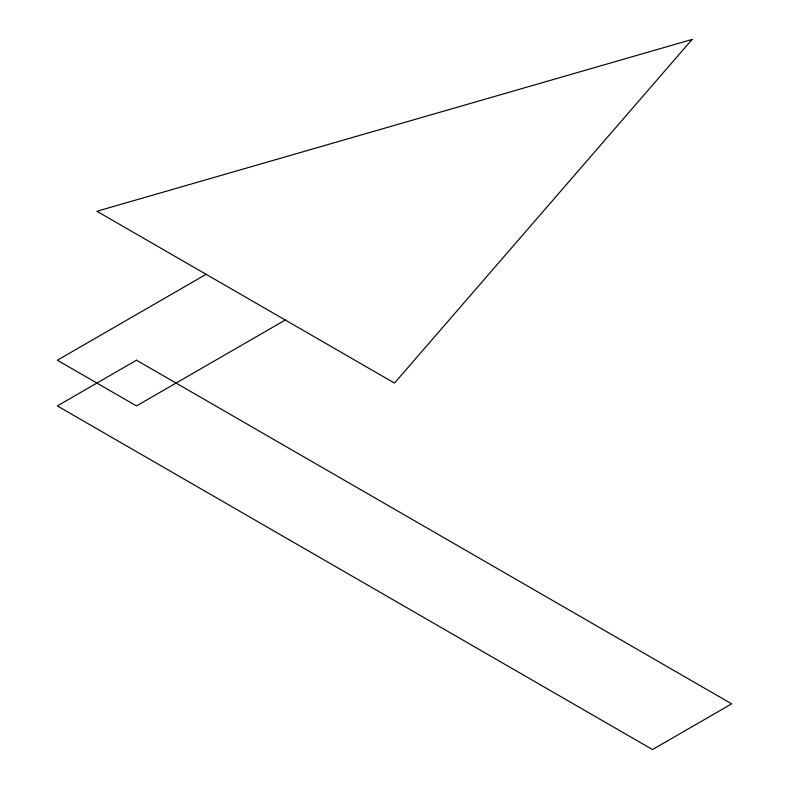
<?xml version="1.0" encoding="UTF-8"?>
<svg xmlns="http://www.w3.org/2000/svg" width="789" height="789" viewBox="0 0 789 789"><rect width="100%" height="100%" fill="white"/><g stroke="black" fill="none" stroke-linecap="round" stroke-linejoin="round"><path stroke-width="1.18" d="M206.126 274.316L57.331 360.228L136.487 405.921L285.283 320.018M692.091 39.45L394.5 383.079L96.909 211.265L692.091 39.45M136.487 360.228L57.331 405.921L652.513 749.55L731.669 703.847L136.487 360.228"/></g></svg>
